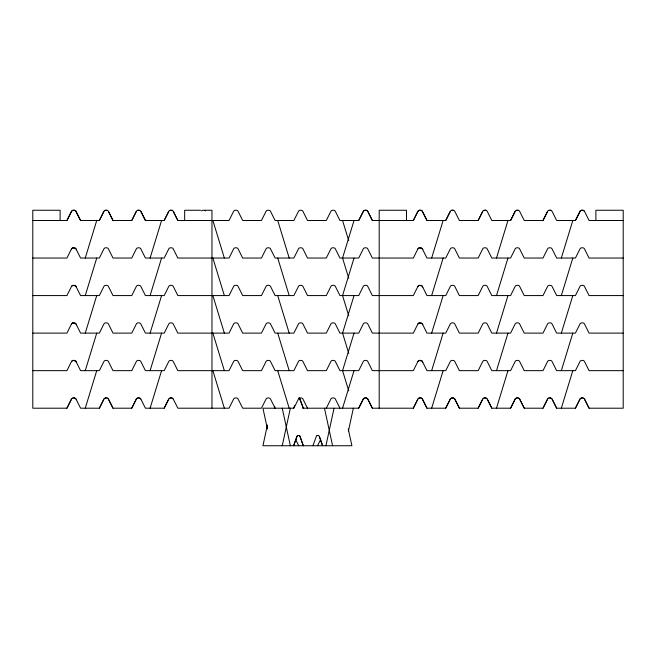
<?xml version="1.0" encoding="UTF-8"?>
<svg xmlns="http://www.w3.org/2000/svg" width="656" height="656" viewBox="0 0 656 656"><rect width="100%" height="100%" fill="white"/><g stroke="black" fill="none" stroke-linecap="round" stroke-linejoin="round"><path stroke-width="0.98" d="M267.418 424.998L262.933 445.744L351.895 445.744L348.262 428.95M282.244 445.744L290.354 408.204M325.934 445.744L334.052 408.204M348.443 430.926L353.354 408.204M85.255 258.038L96.735 220.498M85.255 295.577L96.735 258.038M85.255 333.117L96.735 295.577M85.255 370.656L96.735 333.117M85.255 408.204L96.735 370.656M150.101 258.038L161.581 220.498M150.101 295.577L161.581 258.038M150.101 333.117L161.581 295.577M150.101 370.656L161.581 333.117M150.101 408.204L161.581 370.656M354.035 220.498L342.555 258.038L348.738 278.251M354.035 258.038L342.555 295.577L348.738 315.79M354.035 295.577L342.555 333.117L348.738 353.33M354.035 333.117L342.555 370.656L348.738 390.878M342.555 408.204L354.035 370.656M431.648 258.038L443.128 220.498M431.648 295.577L443.128 258.038M431.648 333.117L443.128 295.577M431.648 370.656L443.128 333.117M431.648 408.204L443.128 370.656M496.494 258.038L507.965 220.498M496.494 295.577L507.965 258.038M496.494 333.117L507.965 295.577M496.494 370.656L507.965 333.117M496.494 408.204L507.965 370.656M561.331 258.038L572.811 220.498M561.331 295.577L572.811 258.038M561.331 333.117L572.811 295.577M561.331 370.656L572.811 333.117M561.331 408.204L572.811 370.656M274.356 408.204L274.856 406.81M293.667 408.204L294.634 405.465M312.969 445.744L316.208 436.617A2.05 1.451 -90 0 1 317.488 435.502M32.8 220.498L66.928 220.498L71.479 211.388L72.627 210.379L74.185 210.256L75.588 210.814L80.581 220.498L99.351 220.498L103.927 211.371A2.05 2.05 0 0 1 105.731 210.256M76.383 249.674L75.588 248.353L72.627 247.919L71.479 248.927L66.928 258.038L32.8 258.038M99.351 220.498L103.902 211.388M76.383 287.213L75.588 285.901L72.627 285.458L71.479 286.475L66.928 295.577L32.8 295.577M76.383 324.761L75.588 323.441L72.627 322.998L71.479 324.015L66.928 333.117L32.8 333.117M106.616 210.256A2.05 2.05 0 0 1 108.445 211.388L112.996 220.498L131.766 220.498L136.325 211.388A2.05 2.05 0 0 1 138.154 210.256M76.383 362.301L75.588 360.98L72.627 360.538L71.479 361.554L66.928 370.656L32.8 370.656M60.106 220.498L60.106 210.256L32.8 210.256L32.8 408.204L66.928 408.204L71.479 399.094A2.05 2.05 0 0 1 73.316 397.962M139.039 210.256A2.05 2.05 0 0 1 140.868 211.388L145.419 220.498L164.189 220.498L168.74 211.388A2.05 2.05 0 0 1 170.576 210.256M76.006 399.078L80.581 408.204L99.351 408.204L103.902 399.094A2.05 2.05 0 0 1 105.731 397.962M108.42 399.078L112.996 408.204L131.766 408.204L136.325 399.094A2.05 2.05 0 0 1 138.154 397.962M140.843 399.078L145.419 408.204L164.189 408.204L168.74 399.094A2.05 2.05 0 0 1 170.576 397.962M173.266 211.371L177.842 220.498L229.034 220.498L233.61 211.371A2.05 2.05 0 0 1 234.873 210.33A5.248 5.248 0 0 1 236.299 210.256A2.05 2.05 0 0 1 238.128 211.388L242.679 220.498L261.449 220.498L266.033 211.371A2.05 2.05 0 0 1 267.295 210.33A5.248 5.248 0 0 1 268.722 210.256A2.05 2.05 0 0 1 270.551 211.388L275.102 220.498L293.872 220.498L298.447 211.371A2.05 2.05 0 0 1 299.718 210.33A5.248 5.248 0 0 1 301.137 210.256A2.05 2.05 0 0 1 302.974 211.388L307.525 220.498L326.294 220.498L330.87 211.371A2.05 2.05 0 0 1 332.141 210.33A5.248 5.248 0 0 1 333.56 210.256A2.05 2.05 0 0 1 335.388 211.388L339.947 220.498L358.717 220.498L363.268 211.388A2.05 2.05 0 0 1 365.097 210.256A5.248 5.248 0 0 1 366.515 210.33A2.05 2.05 0 0 1 367.786 211.371L372.362 220.498L413.321 220.498L417.897 211.371L419.012 210.379L420.57 210.256L421.98 210.814L426.966 220.498L445.736 220.498L450.311 211.371A2.05 2.05 0 0 1 452.123 210.256A5.248 5.248 0 0 1 453.542 210.33M413.321 220.498L417.872 211.388A2.05 2.05 0 0 1 419.168 210.33A5.248 5.248 0 0 1 420.586 210.256A2.05 2.05 0 0 1 422.415 211.388L426.966 220.498M317.529 445.744L320.718 439.364M422.776 249.674L421.98 248.353L419.012 247.919L417.872 248.927L413.321 258.038L372.362 258.038L367.786 248.911A2.05 2.05 0 0 0 366.515 247.878A5.248 5.248 0 0 0 365.097 247.796A2.05 2.05 0 0 0 363.268 248.927L358.717 258.038L339.947 258.038L335.388 248.927A2.05 2.05 0 0 0 333.56 247.796A5.248 5.248 0 0 0 332.141 247.878A2.05 2.05 0 0 0 330.87 248.911L326.294 258.038L307.525 258.038L302.974 248.927A2.05 2.05 0 0 0 301.137 247.796A5.248 5.248 0 0 0 299.718 247.878A2.05 2.05 0 0 0 298.447 248.911L293.872 258.038L275.102 258.038L270.551 248.927A2.05 2.05 0 0 0 268.722 247.796A5.248 5.248 0 0 0 267.295 247.878A2.05 2.05 0 0 0 266.033 248.911L261.449 258.038L242.679 258.038L238.128 248.927A2.05 2.05 0 0 0 236.299 247.796A5.248 5.248 0 0 0 234.873 247.878A2.05 2.05 0 0 0 233.61 248.911L229.034 258.038L177.842 258.038L173.266 248.911A2.05 2.05 0 0 0 171.995 247.878A5.248 5.248 0 0 0 170.576 247.796A2.05 2.05 0 0 0 168.74 248.927L164.189 258.038L145.419 258.038L140.843 248.911A2.05 2.05 0 0 0 139.572 247.878A5.248 5.248 0 0 0 138.154 247.796A2.05 2.05 0 0 0 136.325 248.927L131.766 258.038L112.996 258.038L108.42 248.911A2.05 2.05 0 0 0 107.149 247.878A5.248 5.248 0 0 0 105.731 247.796A2.05 2.05 0 0 0 103.902 248.927L99.351 258.038L80.581 258.038L76.006 248.911A2.05 2.05 0 0 0 74.185 247.796L73.316 247.796A2.05 2.05 0 0 0 71.479 248.927M445.736 220.498L450.295 211.388M422.776 287.213L421.98 285.901L419.012 285.458L417.872 286.475L413.321 295.577L372.362 295.577L367.786 286.451A2.05 2.05 0 0 0 366.515 285.417A5.248 5.248 0 0 0 365.097 285.344A2.05 2.05 0 0 0 363.268 286.475L358.717 295.577L339.947 295.577L335.388 286.475A2.05 2.05 0 0 0 333.56 285.344A5.248 5.248 0 0 0 332.141 285.417A2.05 2.05 0 0 0 330.87 286.451L326.294 295.577L307.525 295.577L302.974 286.475A2.05 2.05 0 0 0 301.137 285.344A5.248 5.248 0 0 0 299.718 285.417A2.05 2.05 0 0 0 298.447 286.451L293.872 295.577L275.102 295.577L270.551 286.475A2.05 2.05 0 0 0 268.722 285.344A5.248 5.248 0 0 0 267.295 285.417A2.05 2.05 0 0 0 266.033 286.451L261.449 295.577L242.679 295.577L238.128 286.475A2.05 2.05 0 0 0 236.299 285.344A5.248 5.248 0 0 0 234.873 285.417A2.05 2.05 0 0 0 233.61 286.451L229.034 295.577L177.842 295.577L173.266 286.451A2.05 2.05 0 0 0 171.995 285.417A5.248 5.248 0 0 0 170.576 285.344A2.05 2.05 0 0 0 168.74 286.475L164.189 295.577L145.419 295.577L140.843 286.451A2.05 2.05 0 0 0 139.572 285.417A5.248 5.248 0 0 0 138.154 285.344A2.05 2.05 0 0 0 136.325 286.475L131.766 295.577L112.996 295.577L108.42 286.451A2.05 2.05 0 0 0 107.149 285.417A5.248 5.248 0 0 0 105.731 285.344A2.05 2.05 0 0 0 103.902 286.475L99.351 295.577L80.581 295.577L76.006 286.451A2.05 2.05 0 0 0 74.185 285.344L73.316 285.344A2.05 2.05 0 0 0 71.479 286.475M302.711 408.204L358.717 408.204L363.268 399.094A2.05 2.05 0 0 1 365.097 397.962M422.776 324.761L421.98 323.441L419.012 322.998L417.872 324.015L413.321 333.117L372.362 333.117L367.786 323.99A2.05 2.05 0 0 0 366.515 322.957A5.248 5.248 0 0 0 365.097 322.883A2.05 2.05 0 0 0 363.268 324.015L358.717 333.117L339.947 333.117L335.388 324.015A2.05 2.05 0 0 0 333.56 322.883A5.248 5.248 0 0 0 332.141 322.957A2.05 2.05 0 0 0 330.87 323.99L326.294 333.117L307.525 333.117L302.974 324.015A2.05 2.05 0 0 0 301.137 322.883A5.248 5.248 0 0 0 299.718 322.957A2.05 2.05 0 0 0 298.447 323.99L293.872 333.117L275.102 333.117L270.551 324.015A2.05 2.05 0 0 0 268.722 322.883A5.248 5.248 0 0 0 267.295 322.957A2.05 2.05 0 0 0 266.033 323.99L261.449 333.117L242.679 333.117L238.128 324.015A2.05 2.05 0 0 0 236.299 322.883A5.248 5.248 0 0 0 234.873 322.957A2.05 2.05 0 0 0 233.61 323.99L229.034 333.117L177.842 333.117L173.266 323.99A2.05 2.05 0 0 0 171.995 322.957A5.248 5.248 0 0 0 170.576 322.883A2.05 2.05 0 0 0 168.74 324.015L164.189 333.117L145.419 333.117L140.843 323.99A2.05 2.05 0 0 0 139.572 322.957A5.248 5.248 0 0 0 138.154 322.883A2.05 2.05 0 0 0 136.325 324.015L131.766 333.117L112.996 333.117L108.42 323.99A2.05 2.05 0 0 0 107.149 322.957A5.248 5.248 0 0 0 105.731 322.883A2.05 2.05 0 0 0 103.902 324.015L99.351 333.117L80.581 333.117L76.006 323.99A2.05 2.05 0 0 0 74.185 322.883L73.316 322.883A5.248 5.248 0 0 0 72.775 322.957M451.582 210.33A5.248 5.248 0 0 1 453.001 210.256A2.05 2.05 0 0 1 454.838 211.388L459.389 220.498L478.158 220.498L482.709 211.388A2.05 2.05 0 0 1 484.546 210.256M422.776 362.301L421.98 360.98L419.012 360.538L417.872 361.554L413.321 370.656L372.362 370.656L367.786 361.53A2.05 2.05 0 0 0 366.515 360.497A5.248 5.248 0 0 0 365.097 360.423A2.05 2.05 0 0 0 363.268 361.554L358.717 370.656L339.947 370.656L335.388 361.554A2.05 2.05 0 0 0 333.56 360.423A5.248 5.248 0 0 0 332.141 360.497A2.05 2.05 0 0 0 330.87 361.53L326.294 370.656L307.525 370.656L302.974 361.554A2.05 2.05 0 0 0 301.137 360.423A5.248 5.248 0 0 0 299.718 360.497A2.05 2.05 0 0 0 298.447 361.53L293.872 370.656L275.102 370.656L270.551 361.554A2.05 2.05 0 0 0 268.722 360.423A5.248 5.248 0 0 0 267.295 360.497A2.05 2.05 0 0 0 266.033 361.53L261.449 370.656L242.679 370.656L238.128 361.554A2.05 2.05 0 0 0 236.299 360.423A5.248 5.248 0 0 0 234.873 360.497A2.05 2.05 0 0 0 233.61 361.53L229.034 370.656L177.842 370.656L173.266 361.53A2.05 2.05 0 0 0 171.995 360.497A5.248 5.248 0 0 0 170.576 360.423A2.05 2.05 0 0 0 168.74 361.554L164.189 370.656L145.419 370.656L140.843 361.53A2.05 2.05 0 0 0 139.572 360.497A5.248 5.248 0 0 0 138.154 360.423A2.05 2.05 0 0 0 136.325 361.554L131.766 370.656L112.996 370.656L108.42 361.53A2.05 2.05 0 0 0 107.149 360.497A5.248 5.248 0 0 0 105.731 360.423A2.05 2.05 0 0 0 103.902 361.554L99.351 370.656L80.581 370.656L76.006 361.53A2.05 2.05 0 0 0 74.185 360.423L73.316 360.423A2.05 2.05 0 0 0 71.479 361.554M367.786 399.078L372.362 408.204L413.321 408.204L417.872 399.094A2.05 2.05 0 0 1 419.701 397.962M485.424 210.256A2.05 2.05 0 0 1 487.26 211.388L491.811 220.498L510.581 220.498L515.132 211.388A2.05 2.05 0 0 1 516.961 210.256M419.168 398.036A5.248 5.248 0 0 1 421.136 398.036A2.05 2.05 0 0 1 422.39 399.078L426.966 408.204L445.736 408.204L450.295 399.094A2.05 2.05 0 0 1 452.123 397.962A5.248 5.248 0 0 1 453.542 398.036M517.846 210.256A2.05 2.05 0 0 1 519.675 211.388L524.234 220.498L543.004 220.498L547.555 211.388A2.05 2.05 0 0 1 549.384 210.256M454.813 399.078L459.389 408.204L478.158 408.204L482.709 399.094A2.05 2.05 0 0 1 484.546 397.962M550.269 210.256A2.05 2.05 0 0 1 552.098 211.388L556.649 220.498L575.419 220.498L579.978 211.388A2.05 2.05 0 0 1 581.806 210.256A5.248 5.248 0 0 1 583.225 210.33A2.05 2.05 0 0 1 584.496 211.371M487.236 399.078L491.811 408.204L510.581 408.204L515.132 399.094A2.05 2.05 0 0 1 516.961 397.962M519.65 399.078L524.234 408.204L543.004 408.204L547.555 399.094A2.05 2.05 0 0 1 549.384 397.962M552.073 399.078L556.649 408.204L575.419 408.204L579.978 399.094A2.05 2.05 0 0 1 581.806 397.962M66.928 220.498L71.504 211.371A2.05 2.05 0 0 1 72.775 210.33A5.248 5.248 0 0 1 74.194 210.256A2.05 2.05 0 0 1 76.022 211.388L80.581 220.498M131.766 220.498L136.35 211.371M66.928 408.204L71.504 399.078M164.189 220.498L168.764 211.371M99.351 408.204L103.927 399.078M131.766 408.204L136.35 399.078M164.189 408.204L168.764 399.078M358.717 220.498L363.703 210.814L365.113 210.256L366.671 210.379L367.811 211.388L372.362 220.498M326.294 408.204L330.87 399.078A2.05 2.05 0 0 1 332.141 398.036A5.248 5.248 0 0 1 333.56 397.962A2.05 2.05 0 0 1 335.388 399.094L339.947 408.204M358.717 408.204L363.293 399.078M478.158 220.498L482.734 211.371M413.321 408.204L417.897 399.078M510.581 220.498L515.157 211.371M445.736 408.204L450.311 399.078M543.004 220.498L547.58 211.371M478.158 408.204L482.734 399.078M575.419 220.498L580.412 210.814L581.815 210.256L583.373 210.379L584.521 211.388L589.072 220.498L623.2 220.498M510.581 408.204L515.157 399.078M543.004 408.204L547.58 399.078M575.419 408.204L579.994 399.078M200.588 210.256L184.664 210.256L184.664 220.498M205.139 210.256L211.97 210.256L211.97 408.204M623.2 258.038L589.072 258.038L584.496 248.911A2.05 2.05 0 0 0 583.225 247.878A5.248 5.248 0 0 0 581.806 247.796A2.05 2.05 0 0 0 579.978 248.927L575.419 258.038L556.649 258.038L552.073 248.911A2.05 2.05 0 0 0 550.81 247.878A5.248 5.248 0 0 0 549.384 247.796A2.05 2.05 0 0 0 547.555 248.927L543.004 258.038L524.234 258.038L519.65 248.911A2.05 2.05 0 0 0 518.388 247.878A5.248 5.248 0 0 0 516.961 247.796A2.05 2.05 0 0 0 515.132 248.927L510.581 258.038L491.811 258.038L487.236 248.911A2.05 2.05 0 0 0 485.965 247.878A5.248 5.248 0 0 0 484.546 247.796A2.05 2.05 0 0 0 482.709 248.927L478.158 258.038L459.389 258.038L454.813 248.911A2.05 2.05 0 0 0 453.542 247.878A5.248 5.248 0 0 0 452.123 247.796A2.05 2.05 0 0 0 450.295 248.927L445.736 258.038L426.966 258.038L422.39 248.911A2.05 2.05 0 0 0 420.57 247.796L419.701 247.796A2.05 2.05 0 0 0 417.872 248.927M623.2 295.577L589.072 295.577L584.496 286.451A2.05 2.05 0 0 0 583.225 285.417A5.248 5.248 0 0 0 581.806 285.344A2.05 2.05 0 0 0 579.978 286.475L575.419 295.577L556.649 295.577L552.073 286.451A2.05 2.05 0 0 0 550.81 285.417A5.248 5.248 0 0 0 549.384 285.344A2.05 2.05 0 0 0 547.555 286.475L543.004 295.577L524.234 295.577L519.65 286.451A2.05 2.05 0 0 0 518.388 285.417A5.248 5.248 0 0 0 516.961 285.344A2.05 2.05 0 0 0 515.132 286.475L510.581 295.577L491.811 295.577L487.236 286.451A2.05 2.05 0 0 0 485.965 285.417A5.248 5.248 0 0 0 484.546 285.344A2.05 2.05 0 0 0 482.709 286.475L478.158 295.577L459.389 295.577L454.813 286.451A2.05 2.05 0 0 0 453.542 285.417A5.248 5.248 0 0 0 452.123 285.344A2.05 2.05 0 0 0 450.295 286.475L445.736 295.577L426.966 295.577L422.39 286.451A2.05 2.05 0 0 0 420.57 285.344L419.701 285.344A2.05 2.05 0 0 0 417.872 286.475M623.2 333.117L589.072 333.117L584.496 323.99A2.05 2.05 0 0 0 583.225 322.957A5.248 5.248 0 0 0 581.806 322.883A2.05 2.05 0 0 0 579.978 324.015L575.419 333.117L556.649 333.117L552.073 323.99A2.05 2.05 0 0 0 550.81 322.957A5.248 5.248 0 0 0 549.384 322.883A2.05 2.05 0 0 0 547.555 324.015L543.004 333.117L524.234 333.117L519.65 323.99A2.05 2.05 0 0 0 518.388 322.957A5.248 5.248 0 0 0 516.961 322.883A2.05 2.05 0 0 0 515.132 324.015L510.581 333.117L491.811 333.117L487.236 323.99A2.05 2.05 0 0 0 485.965 322.957A5.248 5.248 0 0 0 484.546 322.883A2.05 2.05 0 0 0 482.709 324.015L478.158 333.117L459.389 333.117L454.813 323.99A2.05 2.05 0 0 0 453.542 322.957A5.248 5.248 0 0 0 452.123 322.883A2.05 2.05 0 0 0 450.295 324.015L445.736 333.117L426.966 333.117L422.39 323.99A2.05 2.05 0 0 0 420.57 322.883L419.701 322.883A2.05 2.05 0 0 0 417.872 324.015M623.2 370.656L589.072 370.656L584.496 361.53A2.05 2.05 0 0 0 583.225 360.497A5.248 5.248 0 0 0 581.806 360.423A2.05 2.05 0 0 0 579.978 361.554L575.419 370.656L556.649 370.656L552.073 361.53A2.05 2.05 0 0 0 550.81 360.497A5.248 5.248 0 0 0 549.384 360.423A2.05 2.05 0 0 0 547.555 361.554L543.004 370.656L524.234 370.656L519.65 361.53A2.05 2.05 0 0 0 518.388 360.497A5.248 5.248 0 0 0 516.961 360.423A2.05 2.05 0 0 0 515.132 361.554L510.581 370.656L491.811 370.656L487.236 361.53A2.05 2.05 0 0 0 485.965 360.497A5.248 5.248 0 0 0 484.546 360.423A2.05 2.05 0 0 0 482.709 361.554L478.158 370.656L459.389 370.656L454.813 361.53A2.05 2.05 0 0 0 453.542 360.497A5.248 5.248 0 0 0 452.123 360.423A2.05 2.05 0 0 0 450.295 361.554L445.736 370.656L426.966 370.656L422.39 361.53A2.05 2.05 0 0 0 420.57 360.423L419.701 360.423A2.05 2.05 0 0 0 417.872 361.554M584.496 399.078L589.072 408.204L623.2 408.204L623.2 210.256L595.894 210.256L595.894 220.498M299.292 398.085L303.318 408.204L300.079 399.078A2.05 1.451 -90 0 0 299.185 398.036A5.248 3.715 -90 0 0 298.792 397.962M589.072 408.204L584.521 399.094A2.05 2.05 0 0 0 582.684 397.962M556.649 408.204L552.098 399.094A2.05 2.05 0 0 0 550.269 397.962M524.234 408.204L519.675 399.094A2.05 2.05 0 0 0 517.846 397.962M491.811 408.204L487.26 399.094A2.05 2.05 0 0 0 485.424 397.962M459.389 408.204L454.838 399.094A2.05 2.05 0 0 0 453.001 397.962A5.248 5.248 0 0 0 451.582 398.036M426.966 408.204L422.415 399.094A2.05 2.05 0 0 0 420.586 397.962M372.362 408.204L367.811 399.094A2.05 2.05 0 0 0 365.982 397.962M307.525 408.204L302.974 399.094A2.05 2.05 0 0 0 301.137 397.962A5.248 5.248 0 0 0 299.718 398.036A2.05 2.05 0 0 0 298.447 399.078L293.872 408.204L262.933 408.204L267.418 428.95M295.553 439.356L298.759 445.744M275.102 408.204L270.551 399.094A2.05 2.05 0 0 0 268.722 397.962A5.248 5.248 0 0 0 267.295 398.036A2.05 2.05 0 0 0 266.033 399.078L261.449 408.204L242.679 408.204L238.128 399.094A2.05 2.05 0 0 0 236.299 397.962A5.248 5.248 0 0 0 234.873 398.036A2.05 2.05 0 0 0 233.61 399.078L229.034 408.204L177.842 408.204L173.266 399.078M177.842 220.498L173.291 211.388A2.05 2.05 0 0 0 171.454 210.256M140.868 211.388L145.419 220.498M108.445 211.388L112.996 220.498M112.996 408.204L108.445 399.094A2.05 2.05 0 0 0 106.616 397.962M319.39 436.617L322.621 445.744L319.406 436.634A2.05 1.451 -90 0 0 318.111 435.502M342.555 220.498L348.738 240.711M277.718 220.498L289.189 258.038M277.718 258.038L289.189 295.577M277.718 295.577L289.189 333.117M277.718 333.117L289.189 370.656M277.718 370.656L289.189 408.204M212.872 220.498L224.352 258.038M212.872 258.038L224.352 295.577M212.872 295.577L224.352 333.117M212.872 333.117L224.352 370.656M212.872 370.656L224.352 408.204M324.474 408.204L332.584 445.744M282.244 408.204L290.354 445.744M406.49 220.498L406.49 210.256L379.193 210.256L379.193 408.204M74.194 397.962A2.05 2.05 0 0 1 76.022 399.094M72.775 398.036A5.248 5.248 0 0 1 74.743 398.036M105.19 398.036A5.248 5.248 0 0 1 107.166 398.036M139.039 397.962A2.05 2.05 0 0 1 140.868 399.094M137.612 398.036A5.248 5.248 0 0 1 139.589 398.036M171.454 397.962A2.05 2.05 0 0 1 173.291 399.094M170.035 398.036A5.248 5.248 0 0 1 172.011 398.036M72.775 360.497A5.248 5.248 0 0 1 74.194 360.423M364.556 398.036A5.248 5.248 0 0 1 366.532 398.036M419.168 360.497A5.248 5.248 0 0 1 420.586 360.423M484.005 398.036A5.248 5.248 0 0 1 485.981 398.036M548.851 398.036A5.248 5.248 0 0 1 550.819 398.036M516.428 398.036A5.248 5.248 0 0 1 518.396 398.036M581.265 398.036A5.248 5.248 0 0 1 583.241 398.036M71.479 324.015A2.05 2.05 0 0 1 73.316 322.883M137.612 210.33A5.248 5.248 0 0 1 139.589 210.33M105.19 210.33A5.248 5.248 0 0 1 107.166 210.33M170.035 210.33A5.248 5.248 0 0 1 172.011 210.33M205.394 210.929A2.05 2.05 0 0 0 203.877 210.256A5.248 5.248 0 0 0 202.458 210.33A2.05 2.05 0 0 0 201.499 210.92M484.005 210.33A5.248 5.248 0 0 1 485.981 210.33M516.428 210.33A5.248 5.248 0 0 1 518.396 210.33M548.851 210.33A5.248 5.248 0 0 1 550.819 210.33M317.094 435.576A5.248 3.715 -90 0 1 318.488 435.576M296.881 436.634L293.667 445.744L296.897 436.617A2.05 1.451 90 0 1 297.799 435.576A5.248 3.715 90 0 1 298.8 435.502A2.05 1.451 90 0 1 300.095 436.634L303.318 445.744L300.095 436.634A2.05 1.451 -90 0 0 299.185 435.576A5.248 3.715 -90 0 0 298.177 435.502A2.05 1.451 -90 0 0 296.881 436.634"/></g></svg>
